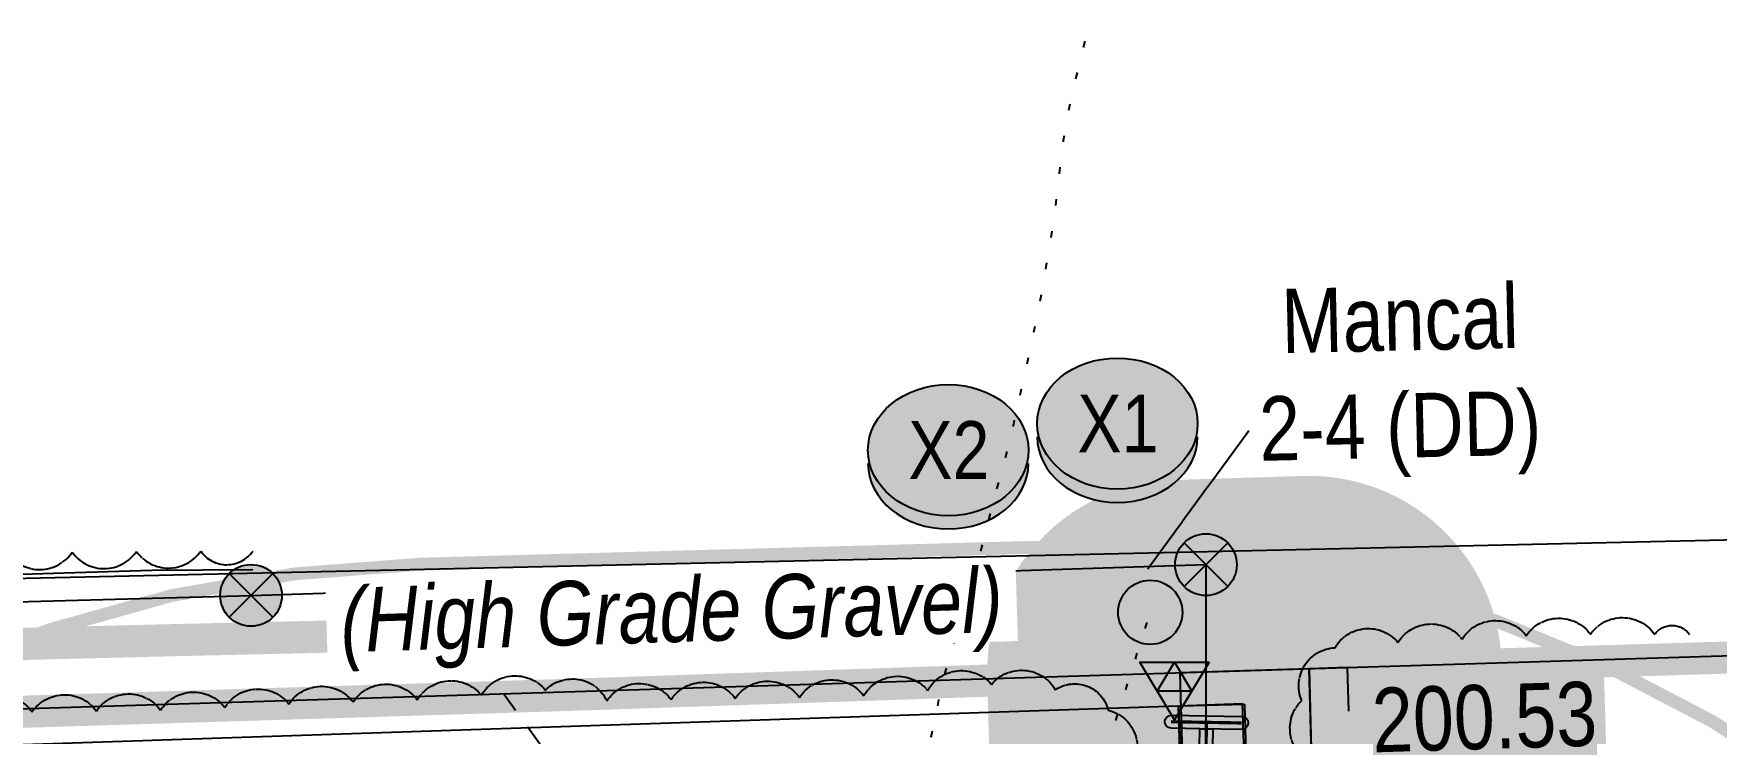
# Model space of a CAD drawing. Extents: x 647291 to 648963, y 5835206 to 5838613.
# Drawn here: x 648028.8 to 648290.7, y 5837689.3 to 5837798.1 of the extents above; entities that cross this region are included whole.
import ezdxf
from ezdxf.enums import TextEntityAlignment as Align

# ---------------------------------------------------------------- set-up
doc = ezdxf.new("R2010")
doc.units = 0
doc.header["$LTSCALE"] = 5
for name, pattern in [('0', [1, 1, 0]), ('CENTERLINEX3', [5, 2.5, -1, 0.5, -1]), ('foc-BUFFER', [16.75, 15, -1.75]), ('foc-DOT', [1, 0.2, -0.8]), ('foc-FLOWLINE', [3.75, 2.5, -1.25]), ('foc-TOPO-ephemeral', [6.25, 3.125, -0.625, 0.625, -0.625, 0.625, -0.625])]:
    doc.linetypes.add(name, pattern=pattern)
for name, color, linetype in [('ABADATA-DRILL-T', 8, 'Continuous'), ('AS-DRILL', 8, 'foc-DOT'), ('AS-FENCE', 48, 'foc-FENCE'), ('AS-POWER', 104, 'foc-POWER'), ('AS-POWER-EXISTING-ANC', 72, 'Continuous'), ('AS-POWER-EXISTING-PP', 72, 'Continuous'), ('AS-ROADS', 254, 'Continuous'), ('AUX-BUFFER', 7, 'foc-BUFFER'), ('C-RW', 13, 'Continuous'), ('C-WS-S', 8, 'Continuous'), ('F-EZE', 190, 'foc-FLOWLINE'), ('L-BD', 7, 'Continuous'), ('L-MON', 1, 'Continuous'), ('L-SEC', 7, 'Continuous'), ('P-BUFFER-H 30m', 51, 'Continuous'), ('P-CROSSINGS', 250, 'Continuous'), ('P-PROPOSED', 10, 'Continuous'), ('P-PROPOSED-H', 21, 'Continuous'), ('T-BUSH', 110, '0'), ('T-DRAW', 143, 'foc-TOPO-ephemeral')]:
    doc.layers.add(name, color=color, linetype=linetype)
doc.layers.add('AS-TRAPPER BOUNDARY', color=7, linetype='CENTERLINEX3', true_color=0xb85c00, transparency=0.6)
doc.layers.add('T-TEXT', color=48, linetype='Continuous', lineweight=18)
doc.styles.add('80CG', font='ARIALN.TTF', dxfattribs={"height": 10})
doc.styles.add('80L', font='ARIALN.TTF', dxfattribs={"height": 10})
doc.styles.add('80LS', font='ARIALNI.TTF', dxfattribs={"height": 10})
doc.styles.add('Crossing', font='ARIALN.TTF', dxfattribs={"height": 10})
doc.styles.add('foc-LtypeFont', font='ARIALN.TTF', dxfattribs={"height": 7.349999999999999})
doc.linetypes.add('foc-FENCE', pattern='A,10,-1,["X",foc-LtypeFont,S=0.2,R=0,X=-0.625,Y=-0.75],-1.239999999999999', length=12.24)
doc.linetypes.add('foc-POWER', pattern='A,6,-1,["P",foc-LtypeFont,S=0.2,R=0,X=-0.625,Y=-0.75],-1.239999999999999,4', length=12.24)
doc.dimstyles.new('Compass 5 000', dxfattribs={"dimscale": 5, "dimtxt": 9, "dimasz": 2, "dimexe": 0.2, "dimexo": 0.0625, "dimgap": 0.5, "dimtad": 0, "dimtih": 1, "dimtoh": 1, "dimzin": 0, "dimdsep": 46, "dimtxsty": '80CG', "dimcen": 0.1, "dimse1": 1, "dimse2": 1, "dimclrd": 256, "dimclrt": 256, "dimaunit": 1, "dimadec": 4, "dimazin": 0, "dimtfac": 0.06, "dimtofl": 0, "dimtmove": 0, "dimatfit": 1, "dimfxl": 0.2, "dimtolj": 1, "dimtzin": 0, "dimlwd": -1, "dimarcsym": 0})

# ---------------------------------------------------------------- blocks, each defined once
blk = doc.blocks.new('*U524')
h = blk.add_hatch(color=255)
h.dxf.hatch_style = 1
edge = h.paths.add_edge_path()
edge.add_arc((1.099840746459354, -0.01871716933011297), 0.2, -90.97496960303079, 89.02503039696921, ccw=False)
edge.add_line((1.096437624762969, -0.2186882141409045), (-0.2033741665071758, -0.1965679231144074))
edge.add_line((-0.2033741665071757, -0.1965679231144074), (-1.103243868155738, -0.1812538754806786))
edge.add_arc((-1.099840746459354, 0.01871716933011297), 0.2, 89.02503039696921, 269.0250303969692, ccw=False)
edge.add_line((-1.096437624762969, 0.2186882141409045), (1.103243868155738, 0.1812538754806786))
h = blk.add_hatch(color=255)
h.dxf.hatch_style = 1
edge = h.paths.add_edge_path()
edge.add_arc((-0.0226065310250598, -1.328383769946282), 0.2, 179.0250303969693, 359.02503039696927, ccw=False)
edge.add_line((-0.2225775758358514, -1.324980648249898), (-0.2033741665071757, -0.1965679231144073))
edge.add_line((-0.2033741665071757, -0.1965679231144074), (0.1965679231144074, -0.2033741665071757))
edge.add_line((0.1965679231144074, -0.2033741665071757), (0.1773645137857318, -1.331786891642666))
at = {"color": 255}
blk.add_lwpolyline([(1.103243868155738, 0.1812538754806786, -0.9999999999999999), (1.096437624762969, -0.2186882141409045), (-0.2033741665071757, -0.1965679231144074), (-1.103243868155738, -0.1812538754806786, -0.9999999999999999), (-1.096437624762969, 0.2186882141409045)], format="xyb", close=True, dxfattribs=at)
at = {"color": 72, "const_width": 0.1, "flags": 128}
for points in [[(1.099840746459354, -0.01871716933011297), (-1.099840746459354, 0.01871716933011297)], [(-0.0226065310250598, -1.328383769946282), (0, 0)]]:
    blk.add_lwpolyline(points, dxfattribs=at)
at = {"color": 255, "flags": 128}
blk.add_lwpolyline([(0.1773645137857318, -1.331786891642666, -0.9999999999999999), (-0.2225775758358514, -1.324980648249898), (-0.2033741665071757, -0.1965679231144074), (0.1965679231144074, -0.2033741665071757)], format="xyb", close=True, dxfattribs=at)
blk = doc.blocks.new('POWERPOLE')
h = blk.add_hatch(color=255)
edge = h.paths.add_edge_path()
edge.add_arc((0, 0), 0.9600000000000002, 0, 360)
at = {"linetype": 'Continuous'}
for p, q in [((0.678822509938982, -0.678822509938982), (-0.678822509938982, 0.678822509938982)), ((-0.678822509938982, -0.678822509938982), (0.678822509938982, 0.678822509938982))]:
    blk.add_line(p, q, dxfattribs=at)
blk.add_circle((0, 0), 0.9600000000000002, dxfattribs=at)
blk = doc.blocks.new('xing2')
h = blk.add_hatch(color=50)
h.dxf.hatch_style = 1
edge = h.paths.add_edge_path()
edge.add_ellipse((0, 0), major_axis=(-12.5, 0), ratio=0.8162973455633619, start_angle=0, end_angle=360)
h = blk.add_hatch(color=250)
h.dxf.hatch_style = 1
edge = h.paths.add_edge_path()
edge.add_ellipse((0, -2.047489049626165), major_axis=(-12.5, 0), ratio=0.8162973455633619, start_angle=0, end_angle=180)
edge.add_line((12.5, -2.047489049626165), (12.5, 0))
edge.add_ellipse((0, 0), major_axis=(-12.5, 0), ratio=0.8162973455633619, start_angle=0, end_angle=180, ccw=False)
edge.add_line((-12.5, 0), (-12.5, -2.047489049626165))
at = {"color": 250}
blk.add_ellipse((0, 0), major_axis=(-12.5, 0), ratio=0.8162973455633619, dxfattribs=at)
blk.add_ellipse((0, -2.047489049626165), major_axis=(-12.5, 0), ratio=0.8162973455633619, start_param=0, end_param=3.141592653589793, dxfattribs=at)
at = {"color": 250, "style": 'Crossing'}
blk.add_attdef('CROSSING', text='', height=9, dxfattribs=at).set_placement((0.08916442567715421, 0.0199513138486509), align=Align.MIDDLE_CENTER)
at = {"color": 250, "style": 'Crossing', "flags": 1}
for tag, p in [('OWNER', (0.08916442567715421, -12.49201765665748)), ('DESCRIPTION', (0.08916442567715421, -25.770021277247)), ('LOCATION', (0.08916442567715421, -39.30337514164421)), ('DWG_REF', (0.08916442567715421, -52.83672900604233))]:
    blk.add_attdef(tag, text='', height=9, dxfattribs=at).set_placement(p, align=Align.MIDDLE_CENTER)
blk = doc.blocks.new('BH_Existing')
at = {"layer": 'ABADATA-DRILL-T'}
h = blk.add_hatch(color=256, dxfattribs=at)
h.dxf.hatch_style = 1
edge = h.paths.add_edge_path()
edge.add_arc((0, 0), 0.5, 0, 360)
blk.add_circle((0, 0), 0.5, dxfattribs=at)
blk = doc.blocks.new('TRIA')
blk.add_hatch(color=255).paths.add_polyline_path([(-0.0414550714867801, 1.521379340009161), (-1.474693147280959, -0.867350786313807), (1.391783004306489, -0.867350786313807)])
blk = doc.blocks.new('Hybrid_RC')
at = {"color": 13}
for points in [[(0.914179714052807, 0.3305968547447452), (-0.1658202859471204, -1.469403145255266), (-1.245820285947048, 0.3305968547447454)], [(-0.1658202859471202, 0.3305968547447453), (0.3741797140528433, -0.5694031452552605), (-0.7058202859470839, -0.5694031452552604)]]:
    blk.add_lwpolyline(points, close=True, dxfattribs=at)
at = {"rotation": 180}
blk.add_blockref('TRIA', (-0.2072753574339003, -0.336753931569073), dxfattribs=at)

msp = doc.modelspace()

# ---------------------------------------------------------------- hatches: boundary and pattern name
at = {"layer": 'P-BUFFER-H 30m'}
h = msp.add_hatch(color=256, dxfattribs=at)
h.dxf.hatch_style = 1
h.paths.add_polyline_path([(648372.6065241949, 5837507.726293475), (648371.5413259012, 5837546.535086865, 0.3477084386810926), (648291.941884762, 5837641.673483752, 0.1149714164174046), (648258.0229283222, 5837671.813810515), (648257.24368343, 5837700.204349802, 0.4152407393286234), (648226.3356720201, 5837729.358450581), (648206.2311789606, 5837728.736094601, 0.4131871309369993), (648177.1791057801, 5837697.936248771), (648177.5870355079, 5837683.073982641), (648040.0386014575, 5837679.298643479, 0.4142135623603012), (647942.8480355786, 5837576.622260747), (647946.1395256885, 5837456.70209157, 0.4142119704913927), (648048.8153652864, 5837359.511510774), (648072.0179963394, 5837360.148235164, 0.2483282664639007), (648155.8555530279, 5837318.675488494), (648277.6903516577, 5837322.01787641, 0.3314183029716994), (648371.4754427158, 5837395.935434811, 0.1010722180018452), (648381.8180686648, 5837434.583978147), (648383.0389881303, 5837454.901445383, 0.1023539394546149), (648377.2272479568, 5837494.987740974)])
h.paths.add_polyline_path([(648283.2478916668, 5837460.898102879), (648282.0269722004, 5837440.580635639), (648274.6750563676, 5837431.924748653), (648274.9487986284, 5837421.951387907), (648153.1140000001, 5837418.608999992), (648151.9329999989, 5837462.349999991), (648046.073, 5837459.444999992), (648042.7815098901, 5837579.365169174), (648210.3099862261, 5837583.963380857), (648207.1591480736, 5837698.759121297), (648227.2636411366, 5837699.381477278), (648231.564321172, 5837542.693089887), (648271.6078515903, 5837543.79217844), (648273.116451224, 5837488.828767568)], flags=16)
at = {"layer": 'P-PROPOSED-H'}
h = msp.add_hatch(color=256, dxfattribs=at)
h.dxf.hatch_style = 1
h.paths.add_polyline_path([(648231.564321172, 5837542.693089886), (648227.2636411366, 5837699.381477278), (648207.1591480736, 5837698.759121297), (648211.4578934021, 5837542.141221849)])

# ---------------------------------------------------------------- linework, layer by layer
at = {"layer": 'AS-DRILL', "flags": 128}
for points in [[(648105.022552928, 5837411.657903118), (648106.8251367254, 5837410.942405504), (648106.8882907765, 5837412.154896842), (648106.2536996566, 5837415.257035489), (648105.1962527224, 5837416.145358543), (648103.8420766261, 5837415.603921549), (648103.8214543278, 5837415.623331402), (648103.8214543278, 5837415.623331402), (648103.828728551, 5837415.713496705), (648103.9026345786, 5837415.91589181), (648104.0725231752, 5837416.251223647), (648104.2986715356, 5837416.70826602), (648104.5397301118, 5837417.335965212), (648104.8362062388, 5837418.115293337), (648105.1799125893, 5837418.986113139), (648105.5693305997, 5837419.998359716), (648105.9926271933, 5837421.211784197), (648106.4710299405, 5837422.587069438), (648107.0151610237, 5837424.104278809), (648107.6053753927, 5837425.752907734), (648108.23122322, 5837427.542768294), (648108.8540977229, 5837429.432612412), (648109.4536167526, 5837431.431727379), (648110.0179438291, 5837433.599975896), (648110.5874846737, 5837435.928345275), (648111.1838693825, 5837438.357605025), (648111.8063909563, 5837440.917677917), (648112.4258070184, 5837443.577618961), (648113.1106358683, 5837446.389827176), (648113.8866528564, 5837449.494789144), (648114.6601659211, 5837452.679823307), (648115.4664126331, 5837456.10585233), (648116.2883456098, 5837459.672506566), (648117.1564277725, 5837463.37058263), (648118.0089867224, 5837466.918131678), (648118.9608417342, 5837470.818903637), (648119.9117851368, 5837474.749592481), (648120.7949395276, 5837478.608313026), (648121.6574769227, 5837482.486221123), (648122.5211559933, 5837486.324312743), (648123.357989582, 5837490.061514171), (648124.2305254645, 5837493.939838488), (648125.0942708021, 5837497.777821534), (648126.8714142776, 5837505.465428279), (648128.5474062643, 5837513.189922473), (648130.2900249831, 5837521.02653634), (648131.2150128586, 5837524.826421137), (648132.1426680218, 5837528.536331788), (648133.0684982978, 5837532.306187101), (648133.973400526, 5837536.1054617), (648134.8686666357, 5837539.894425024), (648135.7830342206, 5837543.713913779), (648136.7382685591, 5837547.504701582), (648137.7215587758, 5837551.356454109), (648138.7295318925, 5837555.388957352), (648139.6886208538, 5837559.379899803), (648140.536344373, 5837563.08738166), (648141.3782849973, 5837566.984928485), (648142.1623198796, 5837570.810473172), (648142.9715722185, 5837574.796970218), (648144.680539652, 5837582.752568391), (648146.5703234088, 5837590.683723582), (648147.5259128753, 5837594.464395549), (648148.4686829114, 5837598.334956038), (648149.294554435, 5837602.101775428), (648150.0771205405, 5837605.977370114), (648150.869085984, 5837609.873176669), (648151.6803827069, 5837613.789720002), (648152.4683901262, 5837617.815536151), (648154.0477463632, 5837625.757178259), (648155.7849345733, 5837633.773641163), (648157.5441892231, 5837641.720757985), (648159.1813906325, 5837649.404237552), (648161.0708832432, 5837657.345300045), (648162.0448668711, 5837661.176628802), (648163.0488675846, 5837665.008871078), (648164.0653021187, 5837668.761566351), (648165.0620268846, 5837672.503643762), (648166.000539534, 5837676.183839176), (648166.8271240323, 5837679.930647985), (648167.5073286388, 5837683.553003777), (648168.1860094073, 5837687.225406017), (648168.8950155091, 5837690.888601302), (648169.6642235476, 5837694.54372112), (648170.469228228, 5837698.009800844), (648171.4689823788, 5837701.6518984), (648172.5597042004, 5837705.266708586), (648173.7638427322, 5837709.095024949), (648174.9189937592, 5837712.891907105), (648176.026213375, 5837716.947367689), (648177.0698069548, 5837721.121115065), (648178.1425776618, 5837725.325583512), (648179.2588800906, 5837729.411488458), (648180.3461466774, 5837733.466343376), (648181.3058964862, 5837737.4373929), (648182.2501663927, 5837741.587971457), (648183.1465966711, 5837745.667187383), (648184.0221026619, 5837749.775711237), (648184.8810092256, 5837753.773637803), (648185.644482706, 5837757.618605264), (648186.3179676533, 5837761.460834656), (648186.9576122185, 5837765.432163998), (648187.5599690604, 5837769.312303547), (648188.1156133153, 5837773.410984159), (648188.5879928587, 5837777.61733504), (648189.0770003637, 5837781.604118258), (648189.7723499392, 5837785.717180353), (648190.6488219486, 5837789.795680108), (648191.6273458387, 5837793.807267199), (648192.6076920233, 5837797.758910164), (648192.7028441433, 5837798.142917499)], [(648106.6961059181, 5837401.133692613), (648106.6961059181, 5837401.133692613), (648106.6509110616, 5837401.302410514), (648106.0912986114, 5837403.256369481), (648105.3701943837, 5837405.255398963), (648104.6103963477, 5837406.552846141), (648102.4178092871, 5837409.237480017), (648099.2773490062, 5837412.82367829), (648096.0451413003, 5837416.467199541), (648092.9570877845, 5837419.974958209), (648089.3717400627, 5837423.387561054), (648086.7372594806, 5837425.468563162), (648082.9892792142, 5837427.975783594), (648082.601897656, 5837428.214134361), (648082.2838195511, 5837428.474629319), (648082.0829517839, 5837428.828743329), (648082.0577490164, 5837429.328234924), (648082.2170074021, 5837430.013222974), (648082.5118934688, 5837430.842705261), (648082.8940437825, 5837431.764673496), (648083.3131776276, 5837432.7879514), (648083.7701471178, 5837433.882286635), (648084.2655540934, 5837435.027883353), (648084.819415378, 5837436.225238621), (648085.4507637804, 5837437.504986713), (648086.120918041, 5837438.826100272), (648086.8283699546, 5837440.238180772), (648087.5923822667, 5837441.762073359), (648088.4030157186, 5837443.39747609), (648089.2209872308, 5837445.123157441), (648090.0755763665, 5837446.959933413), (648090.9657989758, 5837448.937941059), (648091.9124832845, 5837451.037665208), (648092.8581860606, 5837453.167415293), (648093.8220143694, 5837455.357605224), (648094.7716417088, 5837457.687622739), (648095.7451435218, 5837460.218402937), (648096.7920119669, 5837462.971487818), (648097.9335757035, 5837465.897544583), (648099.202356976, 5837468.917414114), (648100.6104825609, 5837471.961669855), (648102.1464304392, 5837475.079831247), (648103.8080730408, 5837478.341852224), (648105.5750280275, 5837481.757020217), (648107.4786575282, 5837485.286548994), (648109.4797835273, 5837488.89908044), (648111.5172869426, 5837492.632718748), (648113.5286250247, 5837496.565710115), (648115.5445647821, 5837500.678841853), (648117.6076624354, 5837504.883464089), (648119.803857275, 5837509.322227465), (648122.0562348985, 5837513.882811625), (648124.3283843646, 5837518.454016926), (648126.6131404741, 5837522.935440257), (648128.9107636324, 5837527.327423505), (648131.169814154, 5837531.668030933), (648133.4083736865, 5837536.028053421), (648135.6062939401, 5837540.406878024), (648137.8105698394, 5837544.905896884), (648140.0526686511, 5837549.476197197), (648142.3454043885, 5837554.028001926), (648144.6317793104, 5837558.459503517), (648146.9423510191, 5837562.751705753), (648149.2557229579, 5837566.953939089), (648151.4815325475, 5837571.073473128), (648153.5588955691, 5837575.138511416), (648155.5473097576, 5837579.170900533), (648157.4832590412, 5837583.281620158), (648159.364916399, 5837587.53072581), (648161.1830162447, 5837591.898009805), (648162.9063246498, 5837596.422484652), (648164.5069506866, 5837601.033283264), (648165.9493657433, 5837605.579158266), (648167.2462731538, 5837609.980681387), (648168.424322856, 5837614.338403607), (648169.6115238114, 5837618.726682802), (648170.8874363803, 5837623.157401598), (648172.3105656275, 5837627.68276668), (648173.9010963978, 5837632.29326249), (648175.6195777818, 5837636.977670367), (648177.407896973, 5837641.664203856), (648179.2071999696, 5837646.32101698), (648181.0168100607, 5837650.968125897), (648182.8563676823, 5837655.616147076), (648184.7078159607, 5837660.204642335), (648186.5109888475, 5837664.731558384), (648188.3048319505, 5837669.238043036), (648190.1508279723, 5837673.676208341), (648191.9991859694, 5837678.034409648), (648193.8100162925, 5837682.311432875), (648195.5027277555, 5837686.524862636), (648197.0255330878, 5837690.733122926), (648198.3969289486, 5837694.986646279), (648199.7000961188, 5837699.178316641), (648202.5587541739, 5837708.149299224)]]:
    msp.add_lwpolyline(points, dxfattribs=at)
at = {"layer": 'AS-FENCE', "flags": 128}
msp.add_lwpolyline([(648062.9, 5837714.742), (648047.166, 5837714.653000002), (648033.5469999872, 5837714.221999898), (648023.6320000002, 5837713.934000002), (648013.4779999878, 5837713.578), (648010.984, 5837713.268), (647994.5239999872, 5837712.696999897), (647982.446, 5837712.127), (647958.2839999872, 5837711.149000002), (647939.1259999872, 5837710.598999898), (647924.745, 5837710.079000002)], dxfattribs=at)
at = {"layer": 'AS-POWER', "flags": 128}
msp.add_lwpolyline([(647925.9029999872, 5837707.077), (648062.619, 5837710.779999898), (648211.21, 5837715.570999898), (648211.1920000003, 5837684.400000002), (648207.565, 5837509.621000002)], dxfattribs=at)
at = {"layer": 'AS-ROADS', "const_width": 4.998555499999692, "flags": 128}
msp.add_lwpolyline([(648216.682, 5837501.997999948), (648218.1270000002, 5837532.373999897), (648218.6880000002, 5837542.942000002), (648219.533, 5837556.594000001), (648219.534, 5837584.147000002), (648219.3479999923, 5837615.535999898), (648218.4919999872, 5837649.292), (648218.2799999937, 5837684.503), (648216.6769999872, 5837695.751), (648207.2339999872, 5837704.991000002), (648199.1810000002, 5837707.782), (648174.7340000003, 5837707.805000002), (648149.6339999872, 5837706.927999898), (648140.3119999872, 5837706.488999898), (648113.5919999871, 5837705.626999898), (648083.7799999872, 5837704.590000002), (648049.2799999872, 5837703.793000001), (648010.955, 5837702.834), (647983.2879999871, 5837702.050000002), (647951.522, 5837701.093000002), (647923.8419999871, 5837700.511)], dxfattribs=at)
at = {"layer": 'AS-TRAPPER BOUNDARY', "color": 52, "true_color": 0xbadd22, "const_width": 4.998529999999908, "flags": 128}
msp.add_lwpolyline([(647627.8628365952, 5836713.762184262), (647625.5463621543, 5836813.740747051), (647607.2899646839, 5837600.036695024), (647605.9801104567, 5837664.418876943), (647605.7467233735, 5837674.479785452), (647605.6263849188, 5837679.660600087), (648011.9485603475, 5837692.222611032), (648111.8084892743, 5837695.30772519), (648205.7121124098, 5837698.492452545), (648205.8762247137, 5837693.315760673), (648206.1959230448, 5837683.254538469), (648210.649483815, 5837542.950373861), (648149.7120915741, 5837541.01582326), (648152.1916712738, 5837462.903719717), (648153.5809756467, 5837419.140353383), (648167.6452509591, 5837419.586715464), (648275.4572684766, 5837423.008612018), (648271.5882872128, 5837544.88492998), (648236.764486164, 5837543.778911564), (648230.7630026155, 5837543.588337486), (648225.8258949165, 5837699.114617397), (648507.1036873476, 5837707.571467085)], dxfattribs=at)
at = {"layer": 'AUX-BUFFER', "color": 251, "linetype": 'foc-BUFFER', "const_width": 1.999422199999992, "flags": 128}
msp.add_lwpolyline([(648332.8831001027, 5837379.068393933, 0.2022776287062884), (648389.335236919, 5837523.86957892, 0.4142135623730951), (648183.9835281486, 5837718.251827041), (648089.0467133912, 5837715.64658013, 0.4142135623730949), (647894.6644652764, 5837510.294871366, 0.414213562373095), (648100.0161740468, 5837315.91262325), (648194.9529888036, 5837318.517870156, 0.05400237833935767), (648237.6230577901, 5837324.328138736, 0.05400237833935767)], format="xyb", dxfattribs=at)
at = {"layer": 'C-RW'}
msp.add_lwpolyline([(648207.2802750259, 5837683.520053994), (648206.9438987905, 5837693.571520755), (647606.8206428015, 5837673.488163153), (647607.0503044258, 5837663.433125147)], close=True, dxfattribs=at)
at = {"layer": 'C-RW', "flags": 128}
msp.add_lwpolyline([(648206.9438987906, 5837693.571520755), (648212.0110809556, 5837542.155909893), (648222.0046108342, 5837542.430151326), (648216.9354164373, 5837693.905890707)], close=True, dxfattribs=at)
at = {"layer": 'C-RW'}
msp.add_lwpolyline([(648213.3200822388, 5837486.589333424), (648223.2092713426, 5837488.073900302), (648219.0839741977, 5837515.553863607), (648221.4703392299, 5837541.824988892), (648217.2980253779, 5837693.836560039), (648207.3017900356, 5837693.562189921), (648211.4578934021, 5837542.141221849), (648209.0160820477, 5837515.259696567), (648213.3200822388, 5837486.589333424)], dxfattribs=at)
at = {"layer": 'F-EZE'}
msp.add_lwpolyline([(648227.266597257, 5837699.381568803), (648231.5664424453, 5837542.692546254), (648237.5624517982, 5837542.85708817), (648233.2620288744, 5837699.567163769)], close=True, dxfattribs=at)
at = {"layer": 'L-SEC'}
for p, q in [((648012.3949999999, 5837713.098999904), (648508.3214094846, 5837724.292213376)), ((647606.6680202301, 5837680.170279367), (648407.5360000002, 5837704.962))]:
    msp.add_line(p, q, dxfattribs=at)
at = {"layer": 'P-PROPOSED', "flags": 128}
msp.add_lwpolyline([(648231.564321172, 5837542.693089886), (648227.2636411366, 5837699.381477278), (648207.1591480736, 5837698.759121297), (648211.4578934021, 5837542.141221849)], close=True, dxfattribs=at)
at = {"layer": 'T-BUSH', "flags": 128}
for points in [[(648018.7221152127, 5837792.763940615, 0.09999542461887481), (648020.570642931, 5837791.22732581, 0.52056705), (648023.8007109419, 5837781.766467065, 0.52056705), (648025.465042826, 5837772.450488798, 0.52056705), (648022.4479347295, 5837763.150029549, 0.52056705), (648022.2286141632, 5837753.167172984, 0.52056705), (648021.7914738673, 5837743.345326225, 0.52056705), (648020.3657678313, 5837733.512440478, 0.52056705), (648019.9393252523, 5837723.52442891, 0.52056705), (648024.7817808357, 5837717.316247647, 0.52056705), (648034.7772758187, 5837717.49519464, 0.52056705), (648044.7736924888, 5837717.613016878, 0.52056705), (648054.7706086113, 5837717.663424307, 0.52056705), (648062.9169083032, 5837717.688119513)], [(647928.590890383, 5837690.731878317, -0.52056705), (647938.5846293214, 5837690.991512826, -0.52056705), (647948.5783682845, 5837691.251147436, -0.52056705), (647958.5737260327, 5837691.40500628, -0.52056705), (647968.5707297839, 5837691.451310649, -0.52056705), (647978.5677335475, 5837691.497615017, -0.52056705), (647988.5607769602, 5837691.755569589, -0.52056705), (647998.552514884, 5837692.083291058, -0.52056705), (648008.5466559806, 5837692.315519618, -0.52056705), (648018.5422303758, 5837692.490793393, -0.52056705), (648028.5378162141, 5837692.66531579, -0.52056705), (648038.5340917959, 5837692.794555234, -0.52056705), (648048.5303673656, 5837692.923794605, -0.52056705), (648058.5162986132, 5837693.35933848, -0.52056705), (648068.4997714917, 5837693.876297399, -0.52056705), (648078.4913321856, 5837694.209378836, -0.52056705), (648088.4828928796, 5837694.542460271, -0.52056705), (648098.4522015674, 5837695.270752132, -0.52056705), (648108.4180019547, 5837696.061353737, -0.52056705), (648117.9792892769, 5837694.372488623, -0.52056705), (648127.9741968224, 5837694.582373115, -0.52056705), (648137.96963978, 5837694.763397228, -0.52056705), (648147.9654544436, 5837694.92438658, -0.52056705), (648157.9592329643, 5837695.179729005, -0.52056705), (648167.9132564681, 5837696.003911621, -0.52056705), (648177.8425995175, 5837696.945178495, -0.52056705), (648187.7946333425, 5837696.119895924, -0.52056705), (648196.009540672, 5837692.948017783, -0.52056705), (648199.5363977442, 5837683.757845347, -0.52056705), (648200.446842593, 5837673.802278235, -0.52056705), (648201.3572874543, 5837663.846711025, -0.52056705), (648200.6802998192, 5837653.904121271, -0.52056705), (648200.4646192938, 5837643.940025059, -0.52056705), (648200.9627055546, 5837633.95532995, -0.52056705), (648201.4580393152, 5837623.970506481, -0.52056705), (648201.8898814395, 5837613.982727013, -0.52056705), (648202.2174019032, 5837603.991848475, -0.52056705), (648201.8203369356, 5837594.012772128, -0.52056705), (648200.2485115007, 5837584.191832694, -0.52056705), (648198.3288021801, 5837574.433928149, -0.52056705), (648197.5688775257, 5837564.465741635, -0.52056705), (648196.5571673978, 5837554.521579386, -0.52056705), (648195.4309828271, 5837544.588176752, -0.52056705), (648194.4177525254, 5837534.642544813, -0.52056705), (648190.2675896212, 5837534.808256443, -0.52056705), (648181.2157189916, 5837538.34466202, -0.52056705), (648172.1951756402, 5837534.035134668, -0.52056705), (648163.1746322889, 5837529.725607318, -0.52056705), (648154.1540889374, 5837525.416079966, -0.52056705), (648154.5361824781, 5837515.838948919, -0.52056705), (648155.5719103817, 5837505.895634779, -0.52056705), (648161.9430074184, 5837499.072381497, -0.52056705), (648168.2847675552, 5837492.741177042, -0.52056705), (648164.730440579, 5837483.397249098, -0.52056705), (648162.5735337659, 5837473.665012172, -0.52056705), (648165.4380422973, 5837466.066767681, -0.52056705), (648174.245762053, 5837461.337465331, -0.52056705), (648183.0549256625, 5837456.610852903, -0.52056705), (648186.9481806045, 5837449.689506181, -0.52056705), (648180.9684228025, 5837445.524508352, -0.52056705), (648174.9228822344, 5837453.363736023, -0.52056705), (648168.647151704, 5837461.077420748, -0.52056705), (648160.3954913345, 5837465.223210774, -0.52056705), (648150.4271966339, 5837464.464706254, -0.52056705), (648140.4589019332, 5837463.706201834, -0.52056705), (648130.4720743971, 5837463.579112342, -0.52056705), (648120.9724049646, 5837465.688565807, -0.52056705), (648111.0141673986, 5837465.541826677, -0.52056705), (648101.0393604185, 5837464.891996064, -0.52056705), (648091.317107998, 5837465.738139805, -0.52056705), (648081.9256127838, 5837467.656435935, -0.52056705), (648072.0405092774, 5837466.164136615, -0.52056705), (648062.3791163384, 5837463.697465048, -0.52056705), (648052.6010311685, 5837462.478522714, -0.52056705), (648042.6111032043, 5837462.85742579, -0.52056705), (648041.8010612807, 5837454.184586099, -0.52056705), (648042.320350782, 5837444.200971186, -0.52056705), (648042.7516045909, 5837434.216681316, -0.52056705), (648042.3854522806, 5837424.226277879, -0.52056705), (648042.3340235295, 5837414.239170723, -0.52056705), (648042.9093430429, 5837404.258627861, -0.52056705), (648043.4846625562, 5837394.278085002, -0.52056705), (648044.4319263485, 5837384.330779339, -0.52056705), (648045.5502556973, 5837374.398480161, -0.52056705), (648046.1400275903, 5837364.420248248, -0.52056705), (648046.152868053, 5837354.423145493, -0.52056705), (648046.405411763, 5837344.42977306, -0.52056705), (648046.7036568123, 5837334.437111841, -0.52056705), (648051.4325385911, 5837329.339646314, -0.52056705), (648061.405369987, 5837330.035966774, -0.52056705), (648071.3777407436, 5837330.738842106, -0.52056705), (648081.3551895937, 5837331.358995009, -0.52056705), (648091.3385171058, 5837331.883781148, -0.52056705), (648101.3167499531, 5837332.488932442, -0.52056705), (648111.2864273248, 5837333.229041519, -0.52056705), (648121.2577359517, 5837333.945396999, -0.52056705), (648131.234993056, 5837334.575134456, -0.52056705), (648141.2112668816, 5837335.220082333, -0.52056705), (648151.1865630026, 5837335.880154886, -0.52056705), (648161.1470809748, 5837336.733858177, -0.52056705), (648168.4433633848, 5837340.248185431, -0.52056705), (648169.264570358, 5837350.211510451, -0.52056705), (648169.9317967175, 5837360.183465253, -0.52056705), (648170.2289907087, 5837370.176157787, -0.52056705), (648170.4535012095, 5837380.170280808, -0.52056705), (648170.5497183576, 5837390.166928775, -0.52056705), (648170.9088778605, 5837400.153433912, -0.52056705), (648171.5830217379, 5837410.127789048, -0.52056705), (648173.311269241, 5837419.617058491, -0.52056705), (648181.6027073623, 5837425.202242663, -0.52056705), (648191.4146352985, 5837424.891730497, -0.52056705), (648201.1613725895, 5837422.668368114, -0.52056705), (648210.7910842028, 5837420.023838666, -0.52056705), (648217.3034521973, 5837414.25257856, -0.52056705), (648227.2877936454, 5837413.747450314, -0.52056705), (648232.8617446399, 5837421.909346646, -0.52056705), (648241.3130852163, 5837425.782645097, -0.52056705), (648251.1737580326, 5837427.428658451, -0.52056705), (648260.7196131345, 5837425.08298697, -0.52056705), (648269.9259446871, 5837422.975555773, -0.52056705), (648276.6904819389, 5837430.336483884, -0.52056705), (648283.4550191907, 5837437.697412195, -0.52056705), (648285.4251497283, 5837447.094500963, -0.52056705), (648286.0248392095, 5837457.073609183, -0.52056705), (648284.3361853573, 5837466.722995157, -0.52056705), (648280.9436451817, 5837476.126871891, -0.52056705), (648277.551104994, 5837485.530748826, -0.52056705), (648276.0800956588, 5837495.379207847, -0.52056705), (648276.4190836293, 5837505.353329107, -0.52056705), (648277.0000496019, 5837515.333544872, -0.52056705), (648274.6663933765, 5837524.845205683, -0.52056705), (648271.1308029887, 5837534.19340788, -0.52056705), (648267.9189533584, 5837543.660522031, -0.52056705), (648259.3548156909, 5837545.127618401, -0.52056705), (648249.4300190008, 5837546.317345824, -0.52056705), (648239.5056083525, 5837547.520799871, -0.52056705), (648235.3946022189, 5837555.973089471, -0.52056705), (648232.0646746185, 5837565.399319289, -0.52056705), (648229.4610580456, 5837574.959227174, -0.52056705), (648229.2166590141, 5837584.953350299, -0.52056705), (648228.9516536777, 5837594.946874431, -0.52056705), (648228.6150828418, 5837604.938318292, -0.52056705), (648228.2785120308, 5837614.929762054, -0.52056705), (648227.7425298623, 5837624.911194262, -0.52056705), (648227.041343953, 5837634.88351933, -0.52056705), (648226.2472824722, 5837644.849044541, -0.52056705), (648226.4480489148, 5837654.782399625, -0.52056705), (648227.8842980636, 5837664.675802311, -0.52056705), (648228.0943555186, 5837674.637439007, -0.52056705), (648227.7646515003, 5837684.629111721, -0.52056705), (648226.1270617337, 5837694.462081418, -0.52056705), (648231.2868997994, 5837702.641486222, -0.52056705), (648241.1066152217, 5837703.472392707, -0.52056705), (648251.0900057404, 5837703.995978615, -0.52056705), (648261.0733962591, 5837704.519564421, -0.52056705), (648271.0640858121, 5837704.746971679, -0.52056705), (648281.0611481796, 5837704.715784834, -0.52056705), (648286.4796439337, 5837704.69888129, -0.52056705)]]:
    msp.add_lwpolyline(points, format="xyb", dxfattribs=at)
at = {"layer": 'T-DRAW', "flags": 128}
msp.add_lwpolyline([(648142.7888691673, 5837664.412664538), (648126.5969648192, 5837669.096374736), (648111.0427819763, 5837682.814299888), (648100.6733267462, 5837697.180315992)], dxfattribs=at)

# ---------------------------------------------------------------- block references
at = {"layer": 'AS-POWER-EXISTING-ANC', "color": 2, "xscale": 4.998555499999642, "yscale": 4.998555499999642, "zscale": 4.998555499999642}
msp.add_blockref('*U524', (648211.305, 5837691.040000002), dxfattribs=at)
at = {"layer": 'AS-POWER-EXISTING-PP', "xscale": 4.999999999999995, "yscale": 4.999999999999995, "zscale": 4.999999999999995}
msp.add_blockref('POWERPOLE', (648211.214, 5837715.569), dxfattribs=at)
at = {"layer": 'AS-POWER-EXISTING-PP', "color": 2, "xscale": 4.998555499999809, "yscale": 4.998555499999809, "zscale": 4.998555499999809}
msp.add_blockref('POWERPOLE', (648062.619, 5837710.779999898), dxfattribs=at)
at = {"layer": 'C-WS-S', "color": 2, "xscale": 9.997110999999391, "yscale": 9.997110999999391, "zscale": 9.997110999999391}
msp.add_blockref('BH_Existing', (648202.5587541739, 5837708.149299224), dxfattribs=at)
at = {"layer": 'L-MON', "xscale": 4.998555499999966, "yscale": 4.998555499999966, "zscale": 4.998555499999966}
msp.add_blockref('Hybrid_RC', (648207.1619165788, 5837698.759207018), dxfattribs=at)
at = {"layer": 'P-CROSSINGS', "xscale": 0.9997111, "yscale": 0.9997111, "zscale": 0.9997111}
for p, values in [((648197.438377013, 5837737.50224771), {'CROSSING': 'X1'}), ((648171.1234436649, 5837733.364209043), {'CROSSING': 'X2'})]:
    msp.add_blockref('xing2', p, dxfattribs=at).add_auto_attribs(values)

# ---------------------------------------------------------------- texts
at = {"layer": 'C-WS-S', "insert": (648218.8090432304, 5837758.352488125), "char_height": 9.997110999999391, "attachment_point": 1, "rotation": 1.2929640557942261, "style": '80L'}
msp.add_mtext_dynamic_manual_height_columns('\\pi4.03531;Mancal\\P\\pi0.21309;2-4 (DD)', width=43.30600272851034, gutter_width=49.99999999999698, heights=[0], dxfattribs=at)
at = {"layer": 'L-BD', "insert": (648254.4148899026, 5837696.893948804), "char_height": 9.997110999999675, "width": 34.58523054178611, "attachment_point": 2, "rotation": 1.7731000000000097, "style": '80L', "bg_fill": 1, "box_fill_scale": 1.15, "bg_fill_color": 51, "bg_fill_transparency": 0}
msp.add_mtext('200.53', dxfattribs=at)

# ---------------------------------------------------------------- leaders
at = {"layer": 'C-WS-S', "path_type": 1}
msp.add_leader([(648202.1609672299, 5837714.912805821), (648217.9087453985, 5837736.441388134)], dimstyle='Compass 5 000', override={"dimgap": 0.5, "dimtad": 0}, dxfattribs=at)

# ---------------------------------------------------------------- next in the draw order: texts
at = {"layer": 'T-TEXT', "insert": (648127.8941455183, 5837713.520030016), "char_height": 9.997110999999931, "width": 104.4684483459871, "attachment_point": 2, "rotation": 1.7730697343729565, "style": '80LS', "bg_fill": 3, "box_fill_scale": 1.15, "bg_fill_color": 256, "bg_fill_transparency": 0}
msp.add_mtext('(High Grade Gravel)', dxfattribs=at)

doc.saveas('drawing.dxf')
